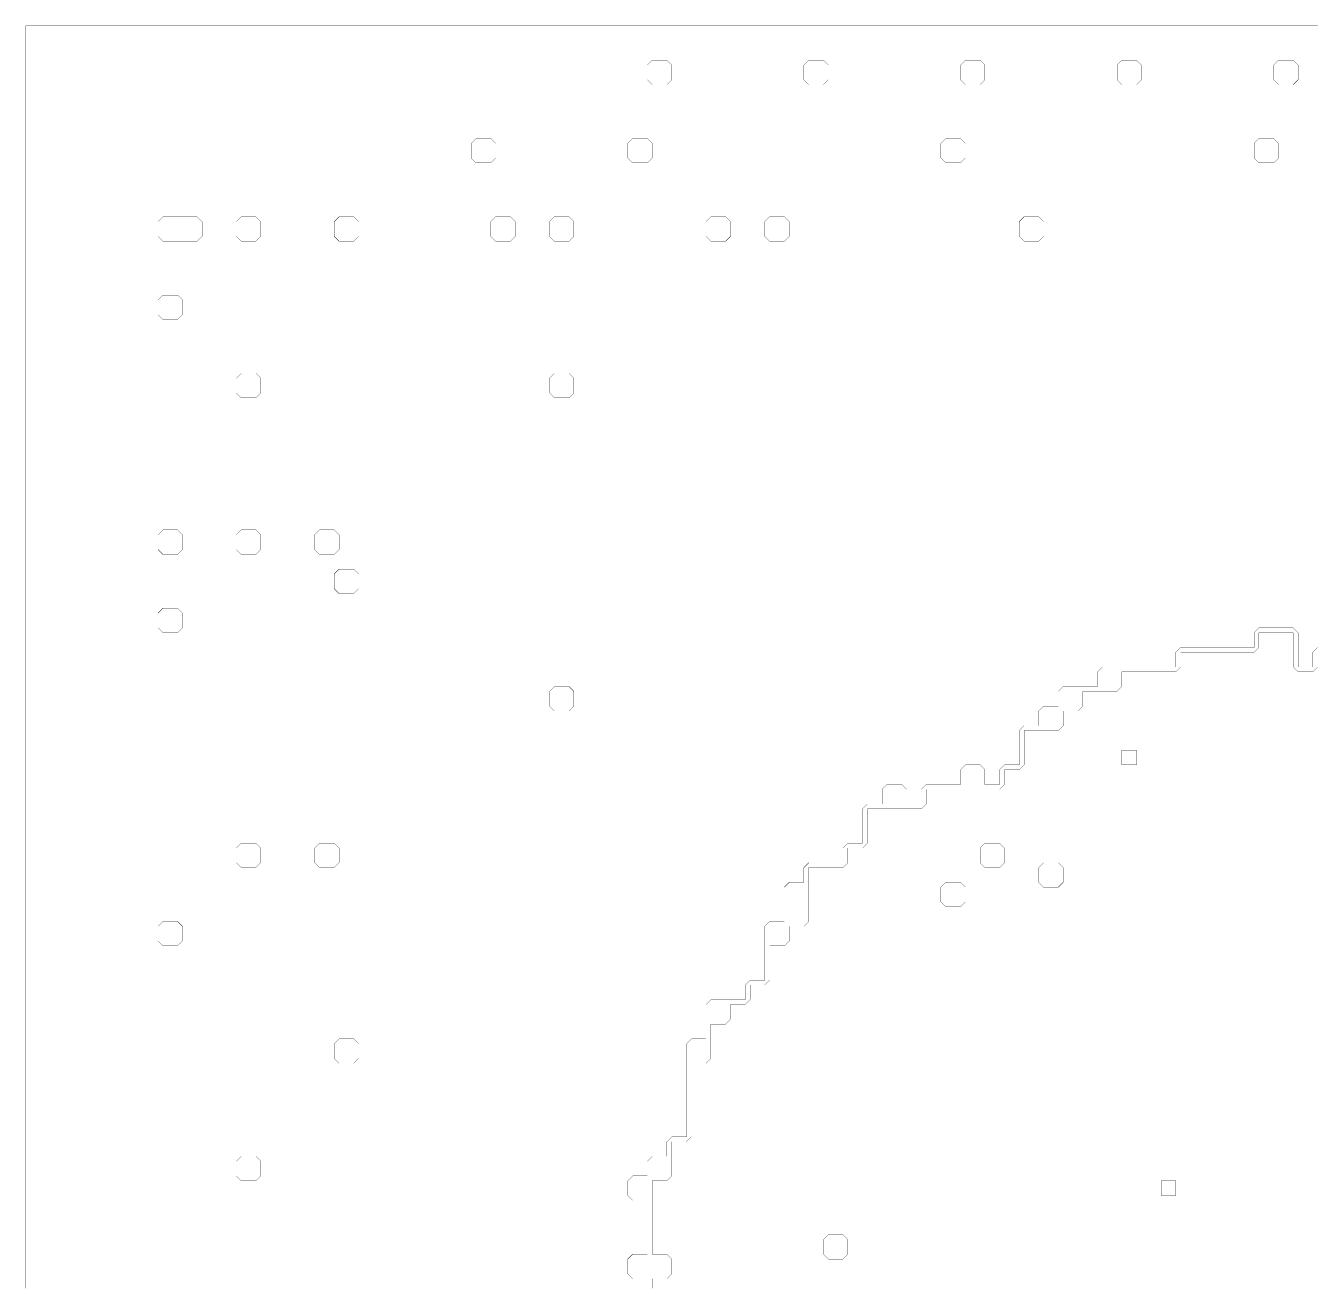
# Model space of a CAD drawing. Header units: metres. Extents: x 0 to 4990, y -4990 to 0.
# Drawn here: x 0 to 2573, y -2511 to 0 of the extents above; entities that cross this region are included whole.
import ezdxf

# ---------------------------------------------------------------- set-up
doc = ezdxf.new("R2010")
doc.units = ezdxf.units.M
for name, color, linetype in [('conductor', 1, 'Continuous'), ('dielectric', 8, 'Continuous'), ('substrate', 5, 'Continuous')]:
    doc.layers.add(name, color=color, linetype=linetype)

msp = doc.modelspace()

# ---------------------------------------------------------------- linework, layer by layer
at = {"layer": 'conductor', "const_width": 0.5}
msp.add_lwpolyline([(2578.125, -1279.296875), (2568.359375, -1289.0625), (2558.59375, -1289.0625), (2548.828125, -1289.0625), (2539.0625, -1289.0625), (2529.296875, -1279.296875), (2529.296875, -1269.53125), (2529.296875, -1259.765625), (2529.296875, -1250), (2529.296875, -1240.234375), (2529.296875, -1230.46875), (2529.296875, -1220.703125), (2529.296875, -1210.9375), (2519.53125, -1210.9375), (2509.765625, -1210.9375), (2500, -1210.9375), (2490.234375, -1210.9375), (2480.46875, -1210.9375), (2470.703125, -1210.9375), (2460.9375, -1210.9375), (2460.9375, -1220.703125), (2460.9375, -1230.46875), (2460.9375, -1240.234375), (2451.171875, -1250), (2441.40625, -1250), (2431.640625, -1250), (2421.875, -1250), (2412.109375, -1250), (2402.34375, -1250), (2392.578125, -1250), (2382.8125, -1250), (2373.046875, -1250), (2363.28125, -1250), (2353.515625, -1250), (2343.75, -1250), (2333.984375, -1250), (2324.21875, -1250), (2314.453125, -1250), (2304.6875, -1250), (2304.6875, -1259.765625), (2304.6875, -1269.53125), (2304.6875, -1279.296875), (2294.921875, -1289.0625), (2285.15625, -1289.0625), (2275.390625, -1289.0625), (2265.625, -1289.0625), (2255.859375, -1289.0625), (2246.09375, -1289.0625), (2236.328125, -1289.0625), (2226.5625, -1289.0625), (2216.796875, -1289.0625), (2207.03125, -1289.0625), (2197.265625, -1289.0625), (2187.5, -1289.0625), (2187.5, -1298.828125), (2187.5, -1308.59375), (2187.5, -1318.359375), (2177.734375, -1328.125), (2167.96875, -1328.125), (2158.203125, -1328.125), (2148.4375, -1328.125), (2138.671875, -1328.125), (2128.90625, -1328.125), (2119.140625, -1328.125), (2109.375, -1328.125), (2109.375, -1337.890625), (2109.375, -1347.65625), (2109.375, -1357.421875), (2099.609375, -1367.1875), (2089.84375, -1367.1875), (2080.078125, -1367.1875), (2070.3125, -1367.1875), (2070.3125, -1376.953125), (2070.3125, -1386.71875), (2070.3125, -1396.484375), (2060.546875, -1406.25), (2050.78125, -1406.25), (2041.015625, -1406.25), (2031.25, -1406.25), (2021.484375, -1406.25), (2011.71875, -1406.25), (2001.953125, -1406.25), (1992.1875, -1406.25), (1992.1875, -1416.015625), (1992.1875, -1425.78125), (1992.1875, -1435.546875), (1992.1875, -1445.3125), (1992.1875, -1455.078125), (1992.1875, -1464.84375), (1992.1875, -1474.609375), (1982.421875, -1484.375), (1972.65625, -1484.375), (1962.890625, -1484.375), (1953.125, -1484.375), (1953.125, -1494.140625), (1953.125, -1503.90625), (1953.125, -1513.671875), (1943.359375, -1523.4375), (1933.59375, -1523.4375), (1923.828125, -1523.4375), (1914.0625, -1523.4375), (1904.296875, -1523.4375), (1894.53125, -1523.4375), (1884.765625, -1523.4375), (1875, -1523.4375), (1865.234375, -1523.4375), (1855.46875, -1523.4375), (1845.703125, -1523.4375), (1835.9375, -1523.4375), (1826.171875, -1523.4375), (1816.40625, -1523.4375), (1806.640625, -1523.4375), (1796.875, -1523.4375), (1796.875, -1533.203125), (1796.875, -1542.96875), (1796.875, -1552.734375), (1787.109375, -1562.5), (1777.34375, -1562.5), (1767.578125, -1562.5), (1757.8125, -1562.5), (1748.046875, -1562.5), (1738.28125, -1562.5), (1728.515625, -1562.5), (1718.75, -1562.5), (1708.984375, -1562.5), (1699.21875, -1562.5), (1689.453125, -1562.5), (1679.6875, -1562.5), (1679.6875, -1572.265625), (1679.6875, -1582.03125), (1679.6875, -1591.796875), (1679.6875, -1601.5625), (1679.6875, -1611.328125), (1679.6875, -1621.09375), (1679.6875, -1630.859375), (1669.921875, -1640.625), (1660.15625, -1640.625), (1650.390625, -1640.625), (1640.625, -1640.625), (1640.625, -1650.390625), (1640.625, -1660.15625), (1640.625, -1669.921875), (1630.859375, -1679.6875), (1621.09375, -1679.6875), (1611.328125, -1679.6875), (1601.5625, -1679.6875), (1591.796875, -1679.6875), (1582.03125, -1679.6875), (1572.265625, -1679.6875), (1562.5, -1679.6875), (1562.5, -1689.453125), (1562.5, -1699.21875), (1562.5, -1708.984375), (1562.5, -1718.75), (1562.5, -1728.515625), (1562.5, -1738.28125), (1562.5, -1748.046875), (1562.5, -1757.8125), (1562.5, -1767.578125), (1562.5, -1777.34375), (1562.5, -1787.109375), (1552.734375, -1796.875), (1542.96875, -1796.875), (1533.203125, -1796.875), (1523.4375, -1796.875), (1523.4375, -1806.640625), (1523.4375, -1816.40625), (1523.4375, -1826.171875), (1513.671875, -1835.9375), (1503.90625, -1835.9375), (1494.140625, -1835.9375), (1484.375, -1835.9375), (1484.375, -1845.703125), (1484.375, -1855.46875), (1484.375, -1865.234375), (1484.375, -1875), (1484.375, -1884.765625), (1484.375, -1894.53125), (1484.375, -1904.296875), (1474.609375, -1914.0625), (1464.84375, -1914.0625), (1455.078125, -1914.0625), (1445.3125, -1914.0625), (1445.3125, -1923.828125), (1445.3125, -1933.59375), (1445.3125, -1943.359375), (1435.546875, -1953.125), (1425.78125, -1953.125), (1416.015625, -1953.125), (1406.25, -1953.125), (1406.25, -1962.890625), (1406.25, -1972.65625), (1406.25, -1982.421875), (1396.484375, -1992.1875), (1386.71875, -1992.1875), (1376.953125, -1992.1875), (1367.1875, -1992.1875), (1367.1875, -2001.953125), (1367.1875, -2011.71875), (1367.1875, -2021.484375), (1367.1875, -2031.25), (1367.1875, -2041.015625), (1367.1875, -2050.78125), (1367.1875, -2060.546875), (1357.421875, -2070.3125), (1347.65625, -2070.3125), (1337.890625, -2070.3125), (1328.125, -2070.3125), (1328.125, -2080.078125), (1328.125, -2089.84375), (1328.125, -2099.609375), (1328.125, -2109.375), (1328.125, -2119.140625), (1328.125, -2128.90625), (1328.125, -2138.671875), (1328.125, -2148.4375), (1328.125, -2158.203125), (1328.125, -2167.96875), (1328.125, -2177.734375), (1328.125, -2187.5), (1328.125, -2197.265625), (1328.125, -2207.03125), (1328.125, -2216.796875), (1318.359375, -2226.5625), (1308.59375, -2226.5625), (1298.828125, -2226.5625), (1289.0625, -2226.5625), (1289.0625, -2236.328125), (1289.0625, -2246.09375), (1289.0625, -2255.859375), (1289.0625, -2265.625), (1289.0625, -2275.390625), (1289.0625, -2285.15625), (1289.0625, -2294.921875), (1279.296875, -2304.6875), (1269.53125, -2304.6875), (1259.765625, -2304.6875), (1250, -2304.6875), (1250, -2314.453125), (1250, -2324.21875), (1250, -2333.984375), (1250, -2343.75), (1250, -2353.515625), (1250, -2363.28125), (1250, -2373.046875), (1250, -2382.8125), (1250, -2392.578125), (1250, -2402.34375), (1250, -2412.109375), (1250, -2421.875), (1250, -2431.640625), (1250, -2441.40625), (1250, -2451.171875), (1259.765625, -2451.171875), (1269.53125, -2451.171875), (1279.296875, -2451.171875), (1289.0625, -2460.9375), (1289.0625, -2470.703125), (1289.0625, -2480.46875), (1289.0625, -2490.234375), (1279.296875, -2500), (1269.53125, -2500), (1259.765625, -2500), (1250, -2500), (1250, -2509.765625), (1250, -2519.53125)], dxfattribs=at)
for points in [[(1904.296875, -1640.625), (1914.0625, -1630.859375), (1923.828125, -1630.859375), (1933.59375, -1630.859375), (1943.359375, -1630.859375), (1953.125, -1640.625), (1953.125, -1650.390625), (1953.125, -1660.15625), (1953.125, -1669.921875), (1943.359375, -1679.6875), (1933.59375, -1679.6875), (1923.828125, -1679.6875), (1914.0625, -1679.6875), (1904.296875, -1669.921875), (1904.296875, -1660.15625), (1904.296875, -1650.390625)], [(2021.484375, -1679.6875), (2031.25, -1669.921875), (2041.015625, -1669.921875), (2050.78125, -1669.921875), (2060.546875, -1669.921875), (2070.3125, -1679.6875), (2070.3125, -1689.453125), (2070.3125, -1699.21875), (2070.3125, -1708.984375), (2060.546875, -1718.75), (2050.78125, -1718.75), (2041.015625, -1718.75), (2031.25, -1718.75), (2021.484375, -1708.984375), (2021.484375, -1699.21875), (2021.484375, -1689.453125)], [(1826.171875, -1718.75), (1835.9375, -1708.984375), (1845.703125, -1708.984375), (1855.46875, -1708.984375), (1865.234375, -1708.984375), (1875, -1718.75), (1875, -1728.515625), (1875, -1738.28125), (1875, -1748.046875), (1865.234375, -1757.8125), (1855.46875, -1757.8125), (1845.703125, -1757.8125), (1835.9375, -1757.8125), (1826.171875, -1748.046875), (1826.171875, -1738.28125), (1826.171875, -1728.515625)], [(1591.796875, -2421.875), (1601.5625, -2412.109375), (1611.328125, -2412.109375), (1621.09375, -2412.109375), (1630.859375, -2412.109375), (1640.625, -2421.875), (1640.625, -2431.640625), (1640.625, -2441.40625), (1640.625, -2451.171875), (1630.859375, -2460.9375), (1621.09375, -2460.9375), (1611.328125, -2460.9375), (1601.5625, -2460.9375), (1591.796875, -2451.171875), (1591.796875, -2441.40625), (1591.796875, -2431.640625)]]:
    msp.add_lwpolyline(points, close=True, dxfattribs=at)
at = {"layer": 'dielectric', "const_width": 0.5}
msp.add_lwpolyline([(1757.8125, -1523.4375), (1757.8125, -1533.203125), (1757.8125, -1542.96875), (1757.8125, -1552.734375), (1767.578125, -1552.734375), (1777.34375, -1552.734375), (1787.109375, -1552.734375), (1787.109375, -1542.96875), (1787.109375, -1533.203125), (1787.109375, -1523.4375), (1777.34375, -1523.4375), (1767.578125, -1523.4375)], close=True, dxfattribs=at)
at = {"layer": 'substrate', "const_width": 0.5}
for points in [[(2578.125, 0), (2568.359375, 0), (2558.59375, 0), (2548.828125, 0), (2539.0625, 0), (2529.296875, 0), (2519.53125, 0), (2509.765625, 0), (2500, 0), (2490.234375, 0), (2480.46875, 0), (2470.703125, 0), (2460.9375, 0), (2451.171875, 0), (2441.40625, 0), (2431.640625, 0), (2421.875, 0), (2412.109375, 0), (2402.34375, 0), (2392.578125, 0), (2382.8125, 0), (2373.046875, 0), (2363.28125, 0), (2353.515625, 0), (2343.75, 0), (2333.984375, 0), (2324.21875, 0), (2314.453125, 0), (2304.6875, 0), (2294.921875, 0), (2285.15625, 0), (2275.390625, 0), (2265.625, 0), (2255.859375, 0), (2246.09375, 0), (2236.328125, 0), (2226.5625, 0), (2216.796875, 0), (2207.03125, 0), (2197.265625, 0), (2187.5, 0), (2177.734375, 0), (2167.96875, 0), (2158.203125, 0), (2148.4375, 0), (2138.671875, 0), (2128.90625, 0), (2119.140625, 0), (2109.375, 0), (2099.609375, 0), (2089.84375, 0), (2080.078125, 0), (2070.3125, 0), (2060.546875, 0), (2050.78125, 0), (2041.015625, 0), (2031.25, 0), (2021.484375, 0), (2011.71875, 0), (2001.953125, 0), (1992.1875, 0), (1982.421875, 0), (1972.65625, 0), (1962.890625, 0), (1953.125, 0), (1943.359375, 0), (1933.59375, 0), (1923.828125, 0), (1914.0625, 0), (1904.296875, 0), (1894.53125, 0), (1884.765625, 0), (1875, 0), (1865.234375, 0), (1855.46875, 0), (1845.703125, 0), (1835.9375, 0), (1826.171875, 0), (1816.40625, 0), (1806.640625, 0), (1796.875, 0), (1787.109375, 0), (1777.34375, 0), (1767.578125, 0), (1757.8125, 0), (1748.046875, 0), (1738.28125, 0), (1728.515625, 0), (1718.75, 0), (1708.984375, 0), (1699.21875, 0), (1689.453125, 0), (1679.6875, 0), (1669.921875, 0), (1660.15625, 0), (1650.390625, 0), (1640.625, 0), (1630.859375, 0), (1621.09375, 0), (1611.328125, 0), (1601.5625, 0), (1591.796875, 0), (1582.03125, 0), (1572.265625, 0), (1562.5, 0), (1552.734375, 0), (1542.96875, 0), (1533.203125, 0), (1523.4375, 0), (1513.671875, 0), (1503.90625, 0), (1494.140625, 0), (1484.375, 0), (1474.609375, 0), (1464.84375, 0), (1455.078125, 0), (1445.3125, 0), (1435.546875, 0), (1425.78125, 0), (1416.015625, 0), (1406.25, 0), (1396.484375, 0), (1386.71875, 0), (1376.953125, 0), (1367.1875, 0), (1357.421875, 0), (1347.65625, 0), (1337.890625, 0), (1328.125, 0), (1318.359375, 0), (1308.59375, 0), (1298.828125, 0), (1289.0625, 0), (1279.296875, 0), (1269.53125, 0), (1259.765625, 0), (1250, 0), (1240.234375, 0), (1230.46875, 0), (1220.703125, 0), (1210.9375, 0), (1201.171875, 0), (1191.40625, 0), (1181.640625, 0), (1171.875, 0), (1162.109375, 0), (1152.34375, 0), (1142.578125, 0), (1132.8125, 0), (1123.046875, 0), (1113.28125, 0), (1103.515625, 0), (1093.75, 0), (1083.984375, 0), (1074.21875, 0), (1064.453125, 0), (1054.6875, 0), (1044.921875, 0), (1035.15625, 0), (1025.390625, 0), (1015.625, 0), (1005.859375, 0), (996.09375, 0), (986.328125, 0), (976.5625, 0), (966.796875, 0), (957.03125, 0), (947.265625, 0), (937.5, 0), (927.734375, 0), (917.96875, 0), (908.203125, 0), (898.4375, 0), (888.671875, 0), (878.90625, 0), (869.140625, 0), (859.375, 0), (849.609375, 0), (839.84375, 0), (830.078125, 0), (820.3125, 0), (810.546875, 0), (800.78125, 0), (791.015625, 0), (781.25, 0), (771.484375, 0), (761.71875, 0), (751.953125, 0), (742.1875, 0), (732.421875, 0), (722.65625, 0), (712.890625, 0), (703.125, 0), (693.359375, 0), (683.59375, 0), (673.828125, 0), (664.0625, 0), (654.296875, 0), (644.53125, 0), (634.765625, 0), (625, 0), (615.234375, 0), (605.46875, 0), (595.703125, 0), (585.9375, 0), (576.171875, 0), (566.40625, 0), (556.640625, 0), (546.875, 0), (537.109375, 0), (527.34375, 0), (517.578125, 0), (507.8125, 0), (498.046875, 0), (488.28125, 0), (478.515625, 0), (468.75, 0), (458.984375, 0), (449.21875, 0), (439.453125, 0), (429.6875, 0), (419.921875, 0), (410.15625, 0), (400.390625, 0), (390.625, 0), (380.859375, 0), (371.09375, 0), (361.328125, 0), (351.5625, 0), (341.796875, 0), (332.03125, 0), (322.265625, 0), (312.5, 0), (302.734375, 0), (292.96875, 0), (283.203125, 0), (273.4375, 0), (263.671875, 0), (253.90625, 0), (244.140625, 0), (234.375, 0), (224.609375, 0), (214.84375, 0), (205.078125, 0), (195.3125, 0), (185.546875, 0), (175.78125, 0), (166.015625, 0), (156.25, 0), (146.484375, 0), (136.71875, 0), (126.953125, 0), (117.1875, 0), (107.421875, 0), (97.65625, 0), (87.890625, 0), (78.125, 0), (68.359375, 0), (58.59375, 0), (48.828125, 0), (39.0625, 0), (29.296875, 0), (19.53125, 0), (9.765625, 0), (0, 0), (0, -9.765625), (0, -19.53125), (0, -29.296875), (0, -39.0625), (0, -48.828125), (0, -58.59375), (0, -68.359375), (0, -78.125), (0, -87.890625), (0, -97.65625), (0, -107.421875), (0, -117.1875), (0, -126.953125), (0, -136.71875), (0, -146.484375), (0, -156.25), (0, -166.015625), (0, -175.78125), (0, -185.546875), (0, -195.3125), (0, -205.078125), (0, -214.84375), (0, -224.609375), (0, -234.375), (0, -244.140625), (0, -253.90625), (0, -263.671875), (0, -273.4375), (0, -283.203125), (0, -292.96875), (0, -302.734375), (0, -312.5), (0, -322.265625), (0, -332.03125), (0, -341.796875), (0, -351.5625), (0, -361.328125), (0, -371.09375), (0, -380.859375), (0, -390.625), (0, -400.390625), (0, -410.15625), (0, -419.921875), (0, -429.6875), (0, -439.453125), (0, -449.21875), (0, -458.984375), (0, -468.75), (0, -478.515625), (0, -488.28125), (0, -498.046875), (0, -507.8125), (0, -517.578125), (0, -527.34375), (0, -537.109375), (0, -546.875), (0, -556.640625), (0, -566.40625), (0, -576.171875), (0, -585.9375), (0, -595.703125), (0, -605.46875), (0, -615.234375), (0, -625), (0, -634.765625), (0, -644.53125), (0, -654.296875), (0, -664.0625), (0, -673.828125), (0, -683.59375), (0, -693.359375), (0, -703.125), (0, -712.890625), (0, -722.65625), (0, -732.421875), (0, -742.1875), (0, -751.953125), (0, -761.71875), (0, -771.484375), (0, -781.25), (0, -791.015625), (0, -800.78125), (0, -810.546875), (0, -820.3125), (0, -830.078125), (0, -839.84375), (0, -849.609375), (0, -859.375), (0, -869.140625), (0, -878.90625), (0, -888.671875), (0, -898.4375), (0, -908.203125), (0, -917.96875), (0, -927.734375), (0, -937.5), (0, -947.265625), (0, -957.03125), (0, -966.796875), (0, -976.5625), (0, -986.328125), (0, -996.09375), (0, -1005.859375), (0, -1015.625), (0, -1025.390625), (0, -1035.15625), (0, -1044.921875), (0, -1054.6875), (0, -1064.453125), (0, -1074.21875), (0, -1083.984375), (0, -1093.75), (0, -1103.515625), (0, -1113.28125), (0, -1123.046875), (0, -1132.8125), (0, -1142.578125), (0, -1152.34375), (0, -1162.109375), (0, -1171.875), (0, -1181.640625), (0, -1191.40625), (0, -1201.171875), (0, -1210.9375), (0, -1220.703125), (0, -1230.46875), (0, -1240.234375), (0, -1250), (0, -1259.765625), (0, -1269.53125), (0, -1279.296875), (0, -1289.0625), (0, -1298.828125), (0, -1308.59375), (0, -1318.359375), (0, -1328.125), (0, -1337.890625), (0, -1347.65625), (0, -1357.421875), (0, -1367.1875), (0, -1376.953125), (0, -1386.71875), (0, -1396.484375), (0, -1406.25), (0, -1416.015625), (0, -1425.78125), (0, -1435.546875), (0, -1445.3125), (0, -1455.078125), (0, -1464.84375), (0, -1474.609375), (0, -1484.375), (0, -1494.140625), (0, -1503.90625), (0, -1513.671875), (0, -1523.4375), (0, -1533.203125), (0, -1542.96875), (0, -1552.734375), (0, -1562.5), (0, -1572.265625), (0, -1582.03125), (0, -1591.796875), (0, -1601.5625), (0, -1611.328125), (0, -1621.09375), (0, -1630.859375), (0, -1640.625), (0, -1650.390625), (0, -1660.15625), (0, -1669.921875), (0, -1679.6875), (0, -1689.453125), (0, -1699.21875), (0, -1708.984375), (0, -1718.75), (0, -1728.515625), (0, -1738.28125), (0, -1748.046875), (0, -1757.8125), (0, -1767.578125), (0, -1777.34375), (0, -1787.109375), (0, -1796.875), (0, -1806.640625), (0, -1816.40625), (0, -1826.171875), (0, -1835.9375), (0, -1845.703125), (0, -1855.46875), (0, -1865.234375), (0, -1875), (0, -1884.765625), (0, -1894.53125), (0, -1904.296875), (0, -1914.0625), (0, -1923.828125), (0, -1933.59375), (0, -1943.359375), (0, -1953.125), (0, -1962.890625), (0, -1972.65625), (0, -1982.421875), (0, -1992.1875), (0, -2001.953125), (0, -2011.71875), (0, -2021.484375), (0, -2031.25), (0, -2041.015625), (0, -2050.78125), (0, -2060.546875), (0, -2070.3125), (0, -2080.078125), (0, -2089.84375), (0, -2099.609375), (0, -2109.375), (0, -2119.140625), (0, -2128.90625), (0, -2138.671875), (0, -2148.4375), (0, -2158.203125), (0, -2167.96875), (0, -2177.734375), (0, -2187.5), (0, -2197.265625), (0, -2207.03125), (0, -2216.796875), (0, -2226.5625), (0, -2236.328125), (0, -2246.09375), (0, -2255.859375), (0, -2265.625), (0, -2275.390625), (0, -2285.15625), (0, -2294.921875), (0, -2304.6875), (0, -2314.453125), (0, -2324.21875), (0, -2333.984375), (0, -2343.75), (0, -2353.515625), (0, -2363.28125), (0, -2373.046875), (0, -2382.8125), (0, -2392.578125), (0, -2402.34375), (0, -2412.109375), (0, -2421.875), (0, -2431.640625), (0, -2441.40625), (0, -2451.171875), (0, -2460.9375), (0, -2470.703125), (0, -2480.46875), (0, -2490.234375), (0, -2500), (0, -2509.765625), (0, -2519.53125)], [(1240.234375, -2519.53125), (1240.234375, -2509.765625), (1240.234375, -2500), (1230.46875, -2500), (1220.703125, -2500), (1210.9375, -2500), (1201.171875, -2490.234375), (1201.171875, -2480.46875), (1201.171875, -2470.703125), (1201.171875, -2460.9375), (1210.9375, -2451.171875), (1220.703125, -2451.171875), (1230.46875, -2451.171875), (1240.234375, -2451.171875), (1240.234375, -2441.40625), (1240.234375, -2431.640625), (1240.234375, -2421.875), (1240.234375, -2412.109375), (1240.234375, -2402.34375), (1240.234375, -2392.578125), (1240.234375, -2382.8125), (1240.234375, -2373.046875), (1240.234375, -2363.28125), (1240.234375, -2353.515625), (1240.234375, -2343.75), (1230.46875, -2343.75), (1220.703125, -2343.75), (1210.9375, -2343.75), (1201.171875, -2333.984375), (1201.171875, -2324.21875), (1201.171875, -2314.453125), (1201.171875, -2304.6875), (1210.9375, -2294.921875), (1220.703125, -2294.921875), (1230.46875, -2294.921875), (1240.234375, -2294.921875), (1240.234375, -2285.15625), (1240.234375, -2275.390625), (1240.234375, -2265.625), (1250, -2255.859375), (1259.765625, -2255.859375), (1269.53125, -2255.859375), (1279.296875, -2255.859375), (1279.296875, -2246.09375), (1279.296875, -2236.328125), (1279.296875, -2226.5625), (1289.0625, -2216.796875), (1298.828125, -2216.796875), (1308.59375, -2216.796875), (1318.359375, -2216.796875), (1318.359375, -2207.03125), (1318.359375, -2197.265625), (1318.359375, -2187.5), (1318.359375, -2177.734375), (1318.359375, -2167.96875), (1318.359375, -2158.203125), (1318.359375, -2148.4375), (1318.359375, -2138.671875), (1318.359375, -2128.90625), (1318.359375, -2119.140625), (1318.359375, -2109.375), (1318.359375, -2099.609375), (1318.359375, -2089.84375), (1318.359375, -2080.078125), (1318.359375, -2070.3125), (1318.359375, -2060.546875), (1318.359375, -2050.78125), (1318.359375, -2041.015625), (1318.359375, -2031.25), (1328.125, -2021.484375), (1337.890625, -2021.484375), (1347.65625, -2021.484375), (1357.421875, -2021.484375), (1357.421875, -2011.71875), (1357.421875, -2001.953125), (1357.421875, -1992.1875), (1357.421875, -1982.421875), (1357.421875, -1972.65625), (1357.421875, -1962.890625), (1357.421875, -1953.125), (1367.1875, -1943.359375), (1376.953125, -1943.359375), (1386.71875, -1943.359375), (1396.484375, -1943.359375), (1406.25, -1943.359375), (1416.015625, -1943.359375), (1425.78125, -1943.359375), (1435.546875, -1943.359375), (1435.546875, -1933.59375), (1435.546875, -1923.828125), (1435.546875, -1914.0625), (1445.3125, -1904.296875), (1455.078125, -1904.296875), (1464.84375, -1904.296875), (1474.609375, -1904.296875), (1474.609375, -1894.53125), (1474.609375, -1884.765625), (1474.609375, -1875), (1474.609375, -1865.234375), (1474.609375, -1855.46875), (1474.609375, -1845.703125), (1474.609375, -1835.9375), (1474.609375, -1826.171875), (1474.609375, -1816.40625), (1474.609375, -1806.640625), (1474.609375, -1796.875), (1484.375, -1787.109375), (1494.140625, -1787.109375), (1503.90625, -1787.109375), (1513.671875, -1787.109375), (1513.671875, -1777.34375), (1513.671875, -1767.578125), (1513.671875, -1757.8125), (1513.671875, -1748.046875), (1513.671875, -1738.28125), (1513.671875, -1728.515625), (1513.671875, -1718.75), (1523.4375, -1708.984375), (1533.203125, -1708.984375), (1542.96875, -1708.984375), (1552.734375, -1708.984375), (1552.734375, -1699.21875), (1552.734375, -1689.453125), (1552.734375, -1679.6875), (1562.5, -1669.921875), (1572.265625, -1669.921875), (1582.03125, -1669.921875), (1591.796875, -1669.921875), (1601.5625, -1669.921875), (1611.328125, -1669.921875), (1621.09375, -1669.921875), (1630.859375, -1669.921875), (1630.859375, -1660.15625), (1630.859375, -1650.390625), (1630.859375, -1640.625), (1640.625, -1630.859375), (1650.390625, -1630.859375), (1660.15625, -1630.859375), (1669.921875, -1630.859375), (1669.921875, -1621.09375), (1669.921875, -1611.328125), (1669.921875, -1601.5625), (1669.921875, -1591.796875), (1669.921875, -1582.03125), (1669.921875, -1572.265625), (1669.921875, -1562.5), (1679.6875, -1552.734375), (1689.453125, -1552.734375), (1699.21875, -1552.734375), (1708.984375, -1552.734375), (1708.984375, -1542.96875), (1708.984375, -1533.203125), (1708.984375, -1523.4375), (1718.75, -1513.671875), (1728.515625, -1513.671875), (1738.28125, -1513.671875), (1748.046875, -1513.671875), (1757.8125, -1523.4375), (1757.8125, -1533.203125), (1757.8125, -1542.96875), (1757.8125, -1552.734375), (1767.578125, -1552.734375), (1777.34375, -1552.734375), (1787.109375, -1552.734375), (1787.109375, -1542.96875), (1787.109375, -1533.203125), (1787.109375, -1523.4375), (1796.875, -1513.671875), (1806.640625, -1513.671875), (1816.40625, -1513.671875), (1826.171875, -1513.671875), (1835.9375, -1513.671875), (1845.703125, -1513.671875), (1855.46875, -1513.671875), (1865.234375, -1513.671875), (1865.234375, -1503.90625), (1865.234375, -1494.140625), (1865.234375, -1484.375), (1875, -1474.609375), (1884.765625, -1474.609375), (1894.53125, -1474.609375), (1904.296875, -1474.609375), (1914.0625, -1484.375), (1914.0625, -1494.140625), (1914.0625, -1503.90625), (1914.0625, -1513.671875), (1923.828125, -1513.671875), (1933.59375, -1513.671875), (1943.359375, -1513.671875), (1943.359375, -1503.90625), (1943.359375, -1494.140625), (1943.359375, -1484.375), (1953.125, -1474.609375), (1962.890625, -1474.609375), (1972.65625, -1474.609375), (1982.421875, -1474.609375), (1982.421875, -1464.84375), (1982.421875, -1455.078125), (1982.421875, -1445.3125), (1982.421875, -1435.546875), (1982.421875, -1425.78125), (1982.421875, -1416.015625), (1982.421875, -1406.25), (1992.1875, -1396.484375), (2001.953125, -1396.484375), (2011.71875, -1396.484375), (2021.484375, -1396.484375), (2021.484375, -1386.71875), (2021.484375, -1376.953125), (2021.484375, -1367.1875), (2031.25, -1357.421875), (2041.015625, -1357.421875), (2050.78125, -1357.421875), (2060.546875, -1357.421875), (2060.546875, -1347.65625), (2060.546875, -1337.890625), (2060.546875, -1328.125), (2070.3125, -1318.359375), (2080.078125, -1318.359375), (2089.84375, -1318.359375), (2099.609375, -1318.359375), (2109.375, -1318.359375), (2119.140625, -1318.359375), (2128.90625, -1318.359375), (2138.671875, -1318.359375), (2138.671875, -1308.59375), (2138.671875, -1298.828125), (2138.671875, -1289.0625), (2148.4375, -1279.296875), (2158.203125, -1279.296875), (2167.96875, -1279.296875), (2177.734375, -1279.296875), (2187.5, -1279.296875), (2197.265625, -1279.296875), (2207.03125, -1279.296875), (2216.796875, -1279.296875), (2226.5625, -1279.296875), (2236.328125, -1279.296875), (2246.09375, -1279.296875), (2255.859375, -1279.296875), (2265.625, -1279.296875), (2275.390625, -1279.296875), (2285.15625, -1279.296875), (2294.921875, -1279.296875), (2294.921875, -1269.53125), (2294.921875, -1259.765625), (2294.921875, -1250), (2304.6875, -1240.234375), (2314.453125, -1240.234375), (2324.21875, -1240.234375), (2333.984375, -1240.234375), (2343.75, -1240.234375), (2353.515625, -1240.234375), (2363.28125, -1240.234375), (2373.046875, -1240.234375), (2382.8125, -1240.234375), (2392.578125, -1240.234375), (2402.34375, -1240.234375), (2412.109375, -1240.234375), (2421.875, -1240.234375), (2431.640625, -1240.234375), (2441.40625, -1240.234375), (2451.171875, -1240.234375), (2451.171875, -1230.46875), (2451.171875, -1220.703125), (2451.171875, -1210.9375), (2460.9375, -1201.171875), (2470.703125, -1201.171875), (2480.46875, -1201.171875), (2490.234375, -1201.171875), (2500, -1201.171875), (2509.765625, -1201.171875), (2519.53125, -1201.171875), (2529.296875, -1201.171875), (2539.0625, -1210.9375), (2539.0625, -1220.703125), (2539.0625, -1230.46875), (2539.0625, -1240.234375), (2539.0625, -1250), (2539.0625, -1259.765625), (2539.0625, -1269.53125), (2539.0625, -1279.296875), (2548.828125, -1279.296875), (2558.59375, -1279.296875), (2568.359375, -1279.296875), (2568.359375, -1269.53125), (2568.359375, -1259.765625), (2568.359375, -1250), (2578.125, -1240.234375)]]:
    msp.add_lwpolyline(points, dxfattribs=at)
for points in [[(1240.234375, -78.125), (1250, -68.359375), (1259.765625, -68.359375), (1269.53125, -68.359375), (1279.296875, -68.359375), (1289.0625, -78.125), (1289.0625, -87.890625), (1289.0625, -97.65625), (1289.0625, -107.421875), (1279.296875, -117.1875), (1269.53125, -117.1875), (1259.765625, -117.1875), (1250, -117.1875), (1240.234375, -107.421875), (1240.234375, -97.65625), (1240.234375, -87.890625)], [(1552.734375, -78.125), (1562.5, -68.359375), (1572.265625, -68.359375), (1582.03125, -68.359375), (1591.796875, -68.359375), (1601.5625, -78.125), (1601.5625, -87.890625), (1601.5625, -97.65625), (1601.5625, -107.421875), (1591.796875, -117.1875), (1582.03125, -117.1875), (1572.265625, -117.1875), (1562.5, -117.1875), (1552.734375, -107.421875), (1552.734375, -97.65625), (1552.734375, -87.890625)], [(1865.234375, -78.125), (1875, -68.359375), (1884.765625, -68.359375), (1894.53125, -68.359375), (1904.296875, -68.359375), (1914.0625, -78.125), (1914.0625, -87.890625), (1914.0625, -97.65625), (1914.0625, -107.421875), (1904.296875, -117.1875), (1894.53125, -117.1875), (1884.765625, -117.1875), (1875, -117.1875), (1865.234375, -107.421875), (1865.234375, -97.65625), (1865.234375, -87.890625)], [(2177.734375, -78.125), (2187.5, -68.359375), (2197.265625, -68.359375), (2207.03125, -68.359375), (2216.796875, -68.359375), (2226.5625, -78.125), (2226.5625, -87.890625), (2226.5625, -97.65625), (2226.5625, -107.421875), (2216.796875, -117.1875), (2207.03125, -117.1875), (2197.265625, -117.1875), (2187.5, -117.1875), (2177.734375, -107.421875), (2177.734375, -97.65625), (2177.734375, -87.890625)], [(2490.234375, -78.125), (2500, -68.359375), (2509.765625, -68.359375), (2519.53125, -68.359375), (2529.296875, -68.359375), (2539.0625, -78.125), (2539.0625, -87.890625), (2539.0625, -97.65625), (2539.0625, -107.421875), (2529.296875, -117.1875), (2519.53125, -117.1875), (2509.765625, -117.1875), (2500, -117.1875), (2490.234375, -107.421875), (2490.234375, -97.65625), (2490.234375, -87.890625)], [(888.671875, -234.375), (898.4375, -224.609375), (908.203125, -224.609375), (917.96875, -224.609375), (927.734375, -224.609375), (937.5, -234.375), (937.5, -244.140625), (937.5, -253.90625), (937.5, -263.671875), (927.734375, -273.4375), (917.96875, -273.4375), (908.203125, -273.4375), (898.4375, -273.4375), (888.671875, -263.671875), (888.671875, -253.90625), (888.671875, -244.140625)], [(1201.171875, -234.375), (1210.9375, -224.609375), (1220.703125, -224.609375), (1230.46875, -224.609375), (1240.234375, -224.609375), (1250, -234.375), (1250, -244.140625), (1250, -253.90625), (1250, -263.671875), (1240.234375, -273.4375), (1230.46875, -273.4375), (1220.703125, -273.4375), (1210.9375, -273.4375), (1201.171875, -263.671875), (1201.171875, -253.90625), (1201.171875, -244.140625)], [(1826.171875, -234.375), (1835.9375, -224.609375), (1845.703125, -224.609375), (1855.46875, -224.609375), (1865.234375, -224.609375), (1875, -234.375), (1875, -244.140625), (1875, -253.90625), (1875, -263.671875), (1865.234375, -273.4375), (1855.46875, -273.4375), (1845.703125, -273.4375), (1835.9375, -273.4375), (1826.171875, -263.671875), (1826.171875, -253.90625), (1826.171875, -244.140625)], [(2451.171875, -234.375), (2460.9375, -224.609375), (2470.703125, -224.609375), (2480.46875, -224.609375), (2490.234375, -224.609375), (2500, -234.375), (2500, -244.140625), (2500, -253.90625), (2500, -263.671875), (2490.234375, -273.4375), (2480.46875, -273.4375), (2470.703125, -273.4375), (2460.9375, -273.4375), (2451.171875, -263.671875), (2451.171875, -253.90625), (2451.171875, -244.140625)], [(263.671875, -390.625), (273.4375, -380.859375), (283.203125, -380.859375), (292.96875, -380.859375), (302.734375, -380.859375), (312.5, -380.859375), (322.265625, -380.859375), (332.03125, -380.859375), (341.796875, -380.859375), (351.5625, -390.625), (351.5625, -400.390625), (351.5625, -410.15625), (351.5625, -419.921875), (341.796875, -429.6875), (332.03125, -429.6875), (322.265625, -429.6875), (312.5, -429.6875), (302.734375, -429.6875), (292.96875, -429.6875), (283.203125, -429.6875), (273.4375, -429.6875), (263.671875, -419.921875), (263.671875, -410.15625), (263.671875, -400.390625)], [(419.921875, -390.625), (429.6875, -380.859375), (439.453125, -380.859375), (449.21875, -380.859375), (458.984375, -380.859375), (468.75, -390.625), (468.75, -400.390625), (468.75, -410.15625), (468.75, -419.921875), (458.984375, -429.6875), (449.21875, -429.6875), (439.453125, -429.6875), (429.6875, -429.6875), (419.921875, -419.921875), (419.921875, -410.15625), (419.921875, -400.390625)], [(615.234375, -390.625), (625, -380.859375), (634.765625, -380.859375), (644.53125, -380.859375), (654.296875, -380.859375), (664.0625, -390.625), (664.0625, -400.390625), (664.0625, -410.15625), (664.0625, -419.921875), (654.296875, -429.6875), (644.53125, -429.6875), (634.765625, -429.6875), (625, -429.6875), (615.234375, -419.921875), (615.234375, -410.15625), (615.234375, -400.390625)], [(927.734375, -390.625), (937.5, -380.859375), (947.265625, -380.859375), (957.03125, -380.859375), (966.796875, -380.859375), (976.5625, -390.625), (976.5625, -400.390625), (976.5625, -410.15625), (976.5625, -419.921875), (966.796875, -429.6875), (957.03125, -429.6875), (947.265625, -429.6875), (937.5, -429.6875), (927.734375, -419.921875), (927.734375, -410.15625), (927.734375, -400.390625)], [(1044.921875, -390.625), (1054.6875, -380.859375), (1064.453125, -380.859375), (1074.21875, -380.859375), (1083.984375, -380.859375), (1093.75, -390.625), (1093.75, -400.390625), (1093.75, -410.15625), (1093.75, -419.921875), (1083.984375, -429.6875), (1074.21875, -429.6875), (1064.453125, -429.6875), (1054.6875, -429.6875), (1044.921875, -419.921875), (1044.921875, -410.15625), (1044.921875, -400.390625)], [(1357.421875, -390.625), (1367.1875, -380.859375), (1376.953125, -380.859375), (1386.71875, -380.859375), (1396.484375, -380.859375), (1406.25, -390.625), (1406.25, -400.390625), (1406.25, -410.15625), (1406.25, -419.921875), (1396.484375, -429.6875), (1386.71875, -429.6875), (1376.953125, -429.6875), (1367.1875, -429.6875), (1357.421875, -419.921875), (1357.421875, -410.15625), (1357.421875, -400.390625)], [(1474.609375, -390.625), (1484.375, -380.859375), (1494.140625, -380.859375), (1503.90625, -380.859375), (1513.671875, -380.859375), (1523.4375, -390.625), (1523.4375, -400.390625), (1523.4375, -410.15625), (1523.4375, -419.921875), (1513.671875, -429.6875), (1503.90625, -429.6875), (1494.140625, -429.6875), (1484.375, -429.6875), (1474.609375, -419.921875), (1474.609375, -410.15625), (1474.609375, -400.390625)], [(1982.421875, -390.625), (1992.1875, -380.859375), (2001.953125, -380.859375), (2011.71875, -380.859375), (2021.484375, -380.859375), (2031.25, -390.625), (2031.25, -400.390625), (2031.25, -410.15625), (2031.25, -419.921875), (2021.484375, -429.6875), (2011.71875, -429.6875), (2001.953125, -429.6875), (1992.1875, -429.6875), (1982.421875, -419.921875), (1982.421875, -410.15625), (1982.421875, -400.390625)], [(263.671875, -546.875), (273.4375, -537.109375), (283.203125, -537.109375), (292.96875, -537.109375), (302.734375, -537.109375), (312.5, -546.875), (312.5, -556.640625), (312.5, -566.40625), (312.5, -576.171875), (302.734375, -585.9375), (292.96875, -585.9375), (283.203125, -585.9375), (273.4375, -585.9375), (263.671875, -576.171875), (263.671875, -566.40625), (263.671875, -556.640625)], [(419.921875, -703.125), (429.6875, -693.359375), (439.453125, -693.359375), (449.21875, -693.359375), (458.984375, -693.359375), (468.75, -703.125), (468.75, -712.890625), (468.75, -722.65625), (468.75, -732.421875), (458.984375, -742.1875), (449.21875, -742.1875), (439.453125, -742.1875), (429.6875, -742.1875), (419.921875, -732.421875), (419.921875, -722.65625), (419.921875, -712.890625)], [(1044.921875, -703.125), (1054.6875, -693.359375), (1064.453125, -693.359375), (1074.21875, -693.359375), (1083.984375, -693.359375), (1093.75, -703.125), (1093.75, -712.890625), (1093.75, -722.65625), (1093.75, -732.421875), (1083.984375, -742.1875), (1074.21875, -742.1875), (1064.453125, -742.1875), (1054.6875, -742.1875), (1044.921875, -732.421875), (1044.921875, -722.65625), (1044.921875, -712.890625)], [(263.671875, -1015.625), (273.4375, -1005.859375), (283.203125, -1005.859375), (292.96875, -1005.859375), (302.734375, -1005.859375), (312.5, -1015.625), (312.5, -1025.390625), (312.5, -1035.15625), (312.5, -1044.921875), (302.734375, -1054.6875), (292.96875, -1054.6875), (283.203125, -1054.6875), (273.4375, -1054.6875), (263.671875, -1044.921875), (263.671875, -1035.15625), (263.671875, -1025.390625)], [(419.921875, -1015.625), (429.6875, -1005.859375), (439.453125, -1005.859375), (449.21875, -1005.859375), (458.984375, -1005.859375), (468.75, -1015.625), (468.75, -1025.390625), (468.75, -1035.15625), (468.75, -1044.921875), (458.984375, -1054.6875), (449.21875, -1054.6875), (439.453125, -1054.6875), (429.6875, -1054.6875), (419.921875, -1044.921875), (419.921875, -1035.15625), (419.921875, -1025.390625)], [(576.171875, -1015.625), (585.9375, -1005.859375), (595.703125, -1005.859375), (605.46875, -1005.859375), (615.234375, -1005.859375), (625, -1015.625), (625, -1025.390625), (625, -1035.15625), (625, -1044.921875), (615.234375, -1054.6875), (605.46875, -1054.6875), (595.703125, -1054.6875), (585.9375, -1054.6875), (576.171875, -1044.921875), (576.171875, -1035.15625), (576.171875, -1025.390625)], [(615.234375, -1093.75), (625, -1083.984375), (634.765625, -1083.984375), (644.53125, -1083.984375), (654.296875, -1083.984375), (664.0625, -1093.75), (664.0625, -1103.515625), (664.0625, -1113.28125), (664.0625, -1123.046875), (654.296875, -1132.8125), (644.53125, -1132.8125), (634.765625, -1132.8125), (625, -1132.8125), (615.234375, -1123.046875), (615.234375, -1113.28125), (615.234375, -1103.515625)], [(263.671875, -1171.875), (273.4375, -1162.109375), (283.203125, -1162.109375), (292.96875, -1162.109375), (302.734375, -1162.109375), (312.5, -1171.875), (312.5, -1181.640625), (312.5, -1191.40625), (312.5, -1201.171875), (302.734375, -1210.9375), (292.96875, -1210.9375), (283.203125, -1210.9375), (273.4375, -1210.9375), (263.671875, -1201.171875), (263.671875, -1191.40625), (263.671875, -1181.640625)], [(1044.921875, -1328.125), (1054.6875, -1318.359375), (1064.453125, -1318.359375), (1074.21875, -1318.359375), (1083.984375, -1318.359375), (1093.75, -1328.125), (1093.75, -1337.890625), (1093.75, -1347.65625), (1093.75, -1357.421875), (1083.984375, -1367.1875), (1074.21875, -1367.1875), (1064.453125, -1367.1875), (1054.6875, -1367.1875), (1044.921875, -1357.421875), (1044.921875, -1347.65625), (1044.921875, -1337.890625)], [(2187.5, -1445.3125), (2187.5, -1455.078125), (2187.5, -1464.84375), (2187.5, -1474.609375), (2197.265625, -1474.609375), (2207.03125, -1474.609375), (2216.796875, -1474.609375), (2216.796875, -1464.84375), (2216.796875, -1455.078125), (2216.796875, -1445.3125), (2207.03125, -1445.3125), (2197.265625, -1445.3125)], [(419.921875, -1640.625), (429.6875, -1630.859375), (439.453125, -1630.859375), (449.21875, -1630.859375), (458.984375, -1630.859375), (468.75, -1640.625), (468.75, -1650.390625), (468.75, -1660.15625), (468.75, -1669.921875), (458.984375, -1679.6875), (449.21875, -1679.6875), (439.453125, -1679.6875), (429.6875, -1679.6875), (419.921875, -1669.921875), (419.921875, -1660.15625), (419.921875, -1650.390625)], [(576.171875, -1640.625), (585.9375, -1630.859375), (595.703125, -1630.859375), (605.46875, -1630.859375), (615.234375, -1630.859375), (625, -1640.625), (625, -1650.390625), (625, -1660.15625), (625, -1669.921875), (615.234375, -1679.6875), (605.46875, -1679.6875), (595.703125, -1679.6875), (585.9375, -1679.6875), (576.171875, -1669.921875), (576.171875, -1660.15625), (576.171875, -1650.390625)], [(263.671875, -1796.875), (273.4375, -1787.109375), (283.203125, -1787.109375), (292.96875, -1787.109375), (302.734375, -1787.109375), (312.5, -1796.875), (312.5, -1806.640625), (312.5, -1816.40625), (312.5, -1826.171875), (302.734375, -1835.9375), (292.96875, -1835.9375), (283.203125, -1835.9375), (273.4375, -1835.9375), (263.671875, -1826.171875), (263.671875, -1816.40625), (263.671875, -1806.640625)], [(615.234375, -2031.25), (625, -2021.484375), (634.765625, -2021.484375), (644.53125, -2021.484375), (654.296875, -2021.484375), (664.0625, -2031.25), (664.0625, -2041.015625), (664.0625, -2050.78125), (664.0625, -2060.546875), (654.296875, -2070.3125), (644.53125, -2070.3125), (634.765625, -2070.3125), (625, -2070.3125), (615.234375, -2060.546875), (615.234375, -2050.78125), (615.234375, -2041.015625)], [(419.921875, -2265.625), (429.6875, -2255.859375), (439.453125, -2255.859375), (449.21875, -2255.859375), (458.984375, -2255.859375), (468.75, -2265.625), (468.75, -2275.390625), (468.75, -2285.15625), (468.75, -2294.921875), (458.984375, -2304.6875), (449.21875, -2304.6875), (439.453125, -2304.6875), (429.6875, -2304.6875), (419.921875, -2294.921875), (419.921875, -2285.15625), (419.921875, -2275.390625)], [(2265.625, -2304.6875), (2265.625, -2314.453125), (2265.625, -2324.21875), (2265.625, -2333.984375), (2275.390625, -2333.984375), (2285.15625, -2333.984375), (2294.921875, -2333.984375), (2294.921875, -2324.21875), (2294.921875, -2314.453125), (2294.921875, -2304.6875), (2285.15625, -2304.6875), (2275.390625, -2304.6875)]]:
    msp.add_lwpolyline(points, close=True, dxfattribs=at)

doc.saveas('drawing.dxf')
